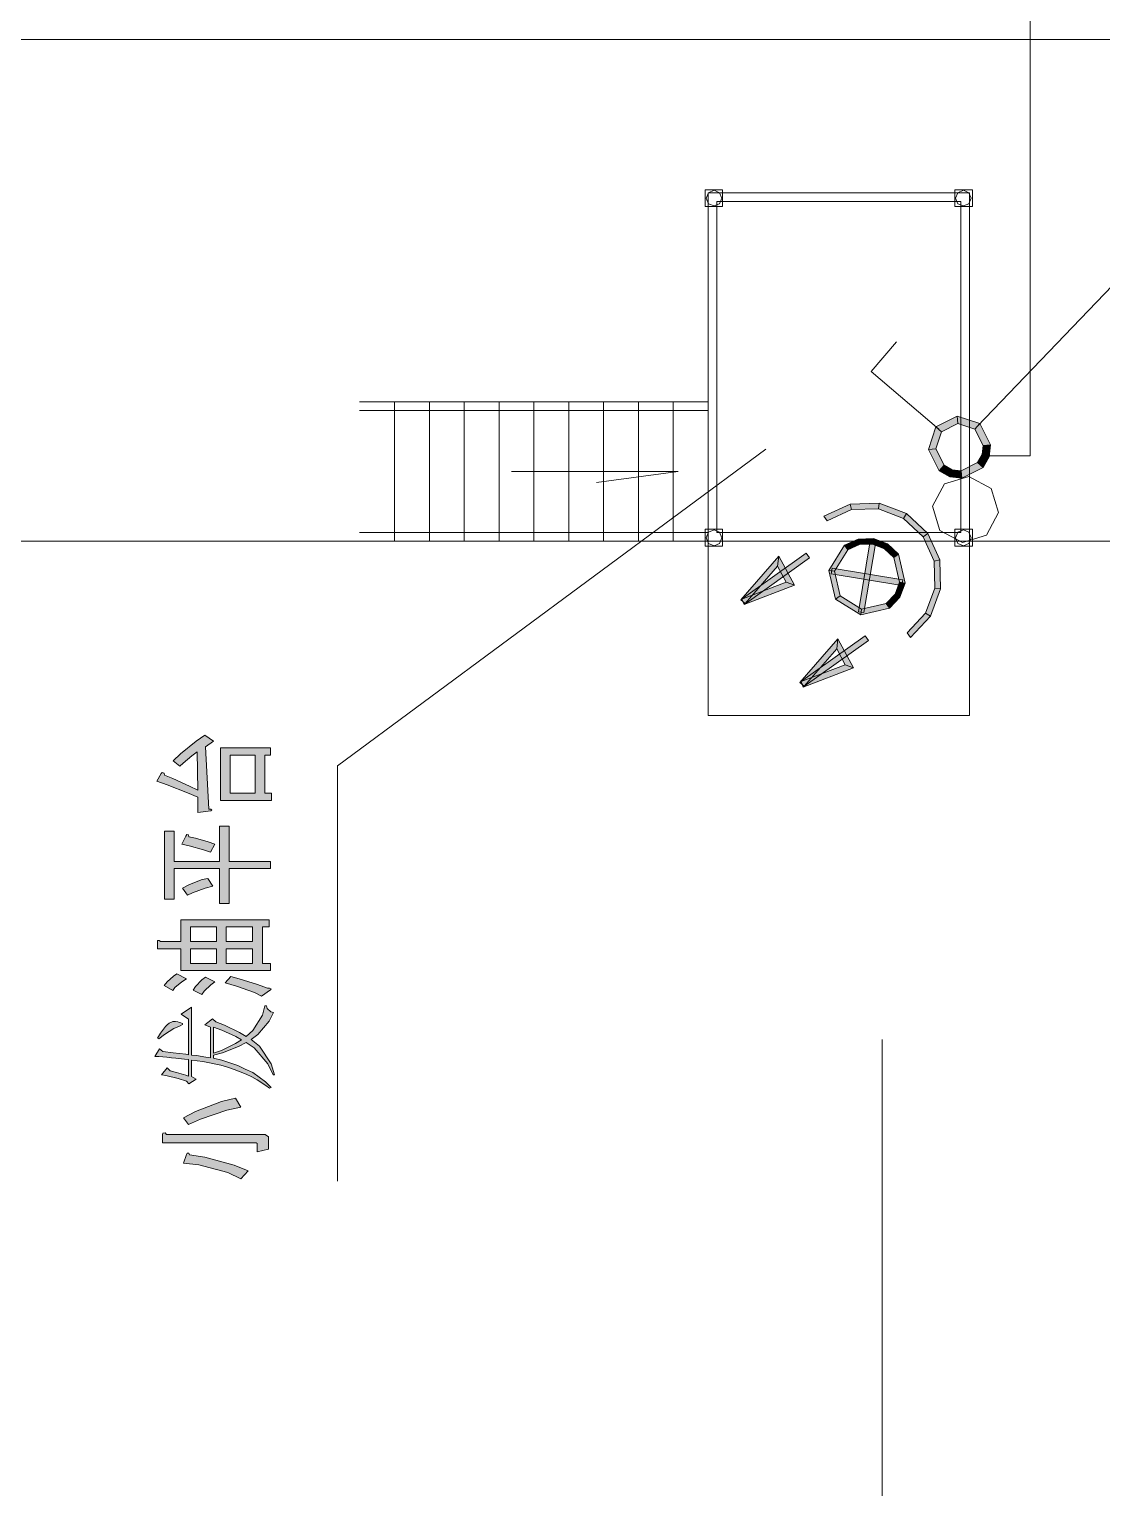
# Model space of a CAD drawing. Header units: millimetres. Extents: x 805 to 6044844, y 120 to 7887884.
# Drawn here: x 5979754 to 5985910, y 7819944 to 7828318 of the extents above; entities that cross this region are included whole.
import ezdxf

# ---------------------------------------------------------------- set-up
doc = ezdxf.new("R2010")
doc.units = ezdxf.units.MM

msp = doc.modelspace()

# ---------------------------------------------------------------- hatches: boundary and pattern name
h = msp.add_hatch(color=0)
h.dxf.hatch_style = 2
h.paths.add_polyline_path([(5984958, 7826034.2), (5985079.9, 7826095.9), (5985083.1, 7826054.1), (5984989.7, 7826006.8)])
h = msp.add_hatch(color=0)
h.dxf.hatch_style = 2
h.paths.add_polyline_path([(5985079.9, 7826095.9), (5985209.7, 7826053.5), (5985182.4, 7826021.9), (5985083.1, 7826054.1)])
h = msp.add_hatch(color=0)
h.dxf.hatch_style = 2
h.paths.add_polyline_path([(5984915.6, 7825904.3), (5984958, 7826034.2), (5984989.7, 7826006.8), (5984957.5, 7825907.6)])
h = msp.add_hatch(color=0)
h.dxf.hatch_style = 2
h.paths.add_polyline_path([(5985209.7, 7826053.5), (5985271.5, 7825931.7), (5985229.6, 7825928.5), (5985182.4, 7826021.9)])
h = msp.add_hatch(color=0)
h.dxf.hatch_style = 2
h.paths.add_polyline_path([(5985271.5, 7825931.7), (5985263.4, 7825862.5), (5985223.2, 7825875.9), (5985229.6, 7825928.5)])
h = msp.add_hatch(color=0)
h.dxf.hatch_style = 2
h.paths.add_polyline_path([(5984977.4, 7825782.5), (5984915.6, 7825904.3), (5984957.5, 7825907.6), (5985004.7, 7825814.2)])
h = msp.add_hatch(color=0)
h.dxf.hatch_style = 2
h.paths.add_polyline_path([(5985263.4, 7825862.5), (5985229.1, 7825801.8), (5985197.4, 7825829.2), (5985223.2, 7825875.9)])
h = msp.add_hatch(color=0)
h.dxf.hatch_style = 2
h.paths.add_polyline_path([(5985038, 7825748.2), (5984977.4, 7825782.5), (5985004.7, 7825814.2), (5985050.9, 7825788.4)])
h = msp.add_hatch(color=0)
h.dxf.hatch_style = 2
h.paths.add_polyline_path([(5985107.2, 7825740.1), (5985038, 7825748.2), (5985050.9, 7825788.4), (5985104, 7825782)])
h = msp.add_hatch(color=0)
h.dxf.hatch_style = 2
h.paths.add_polyline_path([(5985229.1, 7825801.8), (5985107.2, 7825740.1), (5985104, 7825782), (5985197.4, 7825829.2)])
h = msp.add_hatch(color=0)
h.dxf.hatch_style = 2
h.paths.add_polyline_path([(5984466.4, 7825590.9), (5984314, 7825522.2), (5984333.3, 7825495.4), (5984473.9, 7825559.3)])
h = msp.add_hatch(color=0)
h.dxf.hatch_style = 2
h.paths.add_polyline_path([(5984633.3, 7825596.3), (5984466.4, 7825590.9), (5984473.9, 7825559.3), (5984628, 7825564.1)])
h = msp.add_hatch(color=0)
h.dxf.hatch_style = 2
h.paths.add_polyline_path([(5984789.5, 7825537.3), (5984633.3, 7825596.3), (5984628, 7825564.1), (5984771.8, 7825509.3)])
h = msp.add_hatch(color=0)
h.dxf.hatch_style = 2
h.paths.add_polyline_path([(5984911.3, 7825422.9), (5984789.5, 7825537.3), (5984771.8, 7825509.3), (5984884.5, 7825404.2)])
h = msp.add_hatch(color=0)
h.dxf.hatch_style = 2
h.paths.add_polyline_path([(5984980, 7825271.1), (5984911.3, 7825422.9), (5984884.5, 7825404.2), (5984947.8, 7825263.5)])
h = msp.add_hatch(color=0)
h.dxf.hatch_style = 2
h.paths.add_polyline_path([(5984433.7, 7825354.8), (5984344.1, 7825210.9), (5984376.3, 7825205.6), (5984453, 7825328.5)])
h = msp.add_hatch(color=0)
h.dxf.hatch_style = 2
h.paths.add_polyline_path([(5984512.6, 7825390.7), (5984433.7, 7825354.8), (5984453, 7825328.5), (5984520.1, 7825358.5)])
h = msp.add_hatch(color=0)
h.dxf.hatch_style = 2
h.paths.add_polyline_path([(5984599.5, 7825393.4), (5984512.6, 7825390.7), (5984520.1, 7825358.5), (5984594.2, 7825361.2)])
h = msp.add_hatch(color=0)
h.dxf.hatch_style = 2
h.paths.add_polyline_path([(5984580.7, 7825380), (5984612.9, 7825374.6), (5984545.3, 7824968.4), (5984513.1, 7824973.7)])
h = msp.add_hatch(color=0)
h.dxf.hatch_style = 2
h.paths.add_polyline_path([(5984680.6, 7825362.8), (5984599.5, 7825393.4), (5984594.2, 7825361.2), (5984663.4, 7825334.9)])
h = msp.add_hatch(color=0)
h.dxf.hatch_style = 2
h.paths.add_polyline_path([(5984743.9, 7825303.3), (5984680.6, 7825362.8), (5984663.4, 7825334.9), (5984717.1, 7825284.5)])
h = msp.add_hatch(color=0)
h.dxf.hatch_style = 2
h.paths.add_polyline_path([(5984055.9, 7825291.5), (5984049.4, 7825234), (5983863.2, 7825019.9), (5983838.5, 7825041.4)])
h = msp.add_hatch(color=0)
h.dxf.hatch_style = 2
h.paths.add_polyline_path([(5984213.7, 7825309.2), (5984233, 7825282.3), (5983860.5, 7825017.2), (5983841.2, 7825044)])
h = msp.add_hatch(color=0)
h.dxf.hatch_style = 2
h.paths.add_polyline_path([(5984146, 7825125.1), (5984098.8, 7825142.8), (5984049.4, 7825234), (5984055.9, 7825291.5)])
h = msp.add_hatch(color=0)
h.dxf.hatch_style = 2
h.paths.add_polyline_path([(5984782, 7825138), (5984743.9, 7825303.3), (5984717.1, 7825284.5), (5984749.8, 7825143.3)])
h = msp.add_hatch(color=0)
h.dxf.hatch_style = 2
h.paths.add_polyline_path([(5984985.4, 7825104.1), (5984980, 7825271.1), (5984947.8, 7825263.5), (5984952.7, 7825109.5)])
h = msp.add_hatch(color=0)
h.dxf.hatch_style = 2
h.paths.add_polyline_path([(5984344.1, 7825210.9), (5984382.2, 7825045.1), (5984409, 7825064.4), (5984376.3, 7825205.6)])
h = msp.add_hatch(color=0)
h.dxf.hatch_style = 2
h.paths.add_polyline_path([(5984768.6, 7825156.7), (5984763.2, 7825124.5), (5984357.5, 7825191.6), (5984362.9, 7825224.4)])
h = msp.add_hatch(color=0)
h.dxf.hatch_style = 2
h.paths.add_polyline_path([(5983856.8, 7825015.6), (5983845, 7825046.2), (5984098.8, 7825142.8), (5984146, 7825125.1)])
h = msp.add_hatch(color=0)
h.dxf.hatch_style = 2
h.paths.add_polyline_path([(5984751.4, 7825056.9), (5984782, 7825138), (5984749.8, 7825143.3), (5984723.5, 7825074.1)])
h = msp.add_hatch(color=0)
h.dxf.hatch_style = 2
h.paths.add_polyline_path([(5984926.4, 7824948), (5984985.4, 7825104.1), (5984952.7, 7825109.5), (5984898.5, 7824965.1)])
h = msp.add_hatch(color=0)
h.dxf.hatch_style = 2
h.paths.add_polyline_path([(5984382.2, 7825045.1), (5984526.5, 7824955), (5984531.9, 7824987.7), (5984409, 7825064.4)])
h = msp.add_hatch(color=0)
h.dxf.hatch_style = 2
h.paths.add_polyline_path([(5984526.5, 7824955), (5984692.4, 7824993.6), (5984673.1, 7825020.4), (5984531.9, 7824987.7)])
h = msp.add_hatch(color=0)
h.dxf.hatch_style = 2
h.paths.add_polyline_path([(5984692.4, 7824993.6), (5984751.4, 7825056.9), (5984723.5, 7825074.1), (5984673.1, 7825020.4)])
h = msp.add_hatch(color=0)
h.dxf.hatch_style = 2
h.paths.add_polyline_path([(5984812.1, 7824826.1), (5984926.4, 7824948), (5984898.5, 7824965.1), (5984792.7, 7824853)])
h = msp.add_hatch(color=0)
h.dxf.hatch_style = 2
h.paths.add_polyline_path([(5984552.8, 7824834.7), (5984571.6, 7824807.9), (5984199.2, 7824543.3), (5984180.4, 7824570.2)])
h = msp.add_hatch(color=0)
h.dxf.hatch_style = 2
h.paths.add_polyline_path([(5984395.1, 7824817.6), (5984388.6, 7824760.1), (5984202.4, 7824546), (5984177.2, 7824567.5)])
h = msp.add_hatch(color=0)
h.dxf.hatch_style = 2
h.paths.add_polyline_path([(5984484.7, 7824651.2), (5984438, 7824668.4), (5984388.6, 7824760.1), (5984395.1, 7824817.6)])
h = msp.add_hatch(color=0)
h.dxf.hatch_style = 2
h.paths.add_polyline_path([(5984195.4, 7824541.2), (5984184.1, 7824572.3), (5984438, 7824668.4), (5984484.7, 7824651.2)])
h = msp.add_hatch(color=0)
h.dxf.hatch_style = 2
h.paths.add_polyline_path([(5980811.6, 7824229.9), (5980764.9, 7824197.2), (5980785.3, 7823840.8), (5980797.1, 7823839.7), (5980803.1, 7823834.9), (5980797.1, 7823830.6), (5980720.9, 7823820.4), (5980720.9, 7823908.4), (5980662.4, 7823933.1), (5980545.4, 7823979.3), (5980486.9, 7824000.7), (5980510.6, 7824043.7), (5980517.5, 7824049.6), (5980527.7, 7824045.8), (5980531, 7824035.6), (5980579.3, 7824015.2), (5980674.2, 7823972.3), (5980720.9, 7823949.8), (5980717.7, 7824168.7), (5980687.1, 7824146.2), (5980637.8, 7824104.9), (5980618.4, 7824086.6), (5980580.3, 7824117.2), (5980621.7, 7824157.4), (5980712.4, 7824231), (5980761.7, 7824264.8)])
h = msp.add_hatch(color=0)
h.paths.add_polyline_path([(5981139, 7824149.9), (5981106.8, 7824149.9), (5981106.8, 7823931), (5981144.9, 7823931), (5981144.9, 7823890.2), (5980852.4, 7823890.2), (5980852.4, 7824191.3), (5981139, 7824191.3)])
h.paths.add_polyline_path([(5981051.5, 7823931), (5981051.5, 7824149.9), (5980908.2, 7824149.9), (5980908.2, 7823931)])
h = msp.add_hatch(color=0)
h.dxf.hatch_style = 2
h.paths.add_polyline_path([(5980902.3, 7823498.9), (5980902.3, 7823298.2), (5980846.5, 7823298.2), (5980846.5, 7823498.9), (5980586.2, 7823498.9), (5980586.2, 7823322.9), (5980531, 7823322.9), (5980531, 7823714.1), (5980586.2, 7823714.1), (5980586.2, 7823540.3), (5980846.5, 7823540.3), (5980846.5, 7823742.6), (5980902.3, 7823742.6), (5980902.3, 7823540.3), (5981139, 7823540.3), (5981139, 7823498.9)])
h = msp.add_hatch(color=0)
h.dxf.hatch_style = 2
h.paths.add_polyline_path([(5980793.9, 7823593.4), (5980754.8, 7823606.8), (5980672.6, 7823629.4), (5980630.2, 7823638.5), (5980653.9, 7823685.2), (5980659.2, 7823693.8), (5980668.3, 7823691.6), (5980671, 7823681.4), (5980707.5, 7823673.4), (5980782.1, 7823651.9), (5980820.2, 7823638.5)])
h = msp.add_hatch(color=0)
h.dxf.hatch_style = 2
h.paths.add_polyline_path([(5980632.9, 7823386.2), (5980674.2, 7823408.2), (5980747.2, 7823435.6), (5980779.4, 7823441.5), (5980808.4, 7823397), (5980763.3, 7823385.7), (5980690.3, 7823359.9), (5980662.4, 7823345.4)])
h = msp.add_hatch(color=0)
h.paths.add_polyline_path([(5981130.4, 7823163.5), (5981092.3, 7823163.5), (5981092.3, 7822954.7), (5981139, 7822954.7), (5981139, 7822913.4), (5980624.3, 7822913.4), (5980624.3, 7823038.5), (5980489.6, 7823038.5), (5980489.6, 7823077.1), (5980491.2, 7823085.7), (5980499.8, 7823086.8), (5980507.3, 7823079.3), (5980624.3, 7823079.3), (5980624.3, 7823204.3), (5981130.4, 7823204.3)])
h.paths.add_polyline_path([(5980884.6, 7823163.5), (5980884.6, 7823079.3), (5981036.5, 7823079.3), (5981036.5, 7823163.5)])
h.paths.add_polyline_path([(5981036.5, 7823038.5), (5980884.6, 7823038.5), (5980884.6, 7822954.7), (5981036.5, 7822954.7)])
h.paths.add_polyline_path([(5980829.3, 7823038.5), (5980680.2, 7823038.5), (5980680.2, 7822954.7), (5980829.3, 7822954.7)])
h.paths.add_polyline_path([(5980829.3, 7823163.5), (5980680.2, 7823163.5), (5980680.2, 7823079.3), (5980829.3, 7823079.3)])
h = msp.add_hatch(color=0)
h.dxf.hatch_style = 2
h.paths.add_polyline_path([(5980656.5, 7822866.7), (5980630.2, 7822849), (5980590.5, 7822815.2), (5980577.6, 7822799.1), (5980527.7, 7822827.6), (5980545.4, 7822847.9), (5980581.9, 7822881.8), (5980600.7, 7822895.2)])
h = msp.add_hatch(color=0)
h.dxf.hatch_style = 2
h.paths.add_polyline_path([(5980820.2, 7822847.9), (5980797.1, 7822831.8), (5980759, 7822795.9), (5980744.6, 7822776.6), (5980694.6, 7822800.7), (5980709.1, 7822822.7), (5980744.6, 7822859.2), (5980764.9, 7822874.8)])
h = msp.add_hatch(color=0)
h.dxf.hatch_style = 2
h.paths.add_polyline_path([(5980910.9, 7822878.5), (5980959.2, 7822866.7), (5981064.4, 7822832.9), (5981121.8, 7822811.5), (5981133.1, 7822812), (5981142.2, 7822808.2), (5981139, 7822802.9), (5981086.4, 7822766.4), (5981047.2, 7822786.8), (5980943.1, 7822824.3), (5980878.7, 7822842)])
h = msp.add_hatch(color=0)
h.paths.add_polyline_path([(5980668.3, 7822402), (5980644.7, 7822404.6), (5980595.9, 7822410.6), (5980570.1, 7822413.2), (5980544.4, 7822415.4), (5980497.1, 7822419.1), (5980475.1, 7822420.2), (5980501.4, 7822463.1), (5980521.8, 7822448.7), (5980580.3, 7822441.7), (5980653.9, 7822432.6), (5980668.3, 7822430.4), (5980668.3, 7822634.9), (5980627, 7822663.9), (5980685.5, 7822702.5), (5980685.5, 7822428.3), (5980713.4, 7822425), (5980767.6, 7822417), (5980793.9, 7822412.2), (5980793.9, 7822588.2), (5980761.7, 7822602.1), (5980805.7, 7822637), (5980826.1, 7822618.8), (5980874.4, 7822600.5), (5980960.8, 7822558.1), (5980998.4, 7822535.1), (5981038.1, 7822568.3), (5981092.3, 7822656.9), (5981106.8, 7822711.1), (5981115.4, 7822711.1), (5981120.2, 7822695.5), (5981140.6, 7822676.2), (5981156.7, 7822671.9), (5981131.5, 7822623.6), (5981067.1, 7822546.9), (5981027.9, 7822518.4), (5981076.2, 7822478.7), (5981143.3, 7822377.3), (5981162.6, 7822315.6), (5981153.5, 7822313.9), (5981122.9, 7822377.3), (5981045.6, 7822470.1), (5980998.4, 7822500.2), (5980956, 7822477.6), (5980862.6, 7822441.7), (5980811.6, 7822428.3), (5980811.6, 7822410), (5980859.9, 7822398.7), (5980951.2, 7822367.6), (5980994.1, 7822347.2), (5981037.6, 7822327.4), (5981111.1, 7822274.8), (5981142.2, 7822242), (5981133.1, 7822237.7), (5981112.7, 7822254.4), (5981061.7, 7822286.6), (5981031.1, 7822302.7), (5981000, 7822318.2), (5980930.8, 7822346.1), (5980892.1, 7822358), (5980853, 7822369.8), (5980749.9, 7822390.7), (5980685.5, 7822399.8), (5980685.5, 7822305.4), (5980712.4, 7822289.3), (5980671, 7822262.4), (5980656.5, 7822279.1), (5980609.8, 7822293), (5980537.9, 7822310.7), (5980513.2, 7822313.9), (5980545.4, 7822354.7), (5980563.2, 7822338.1), (5980599.7, 7822327.9), (5980652.2, 7822312.9), (5980668.3, 7822307.5)])
h.paths.add_polyline_path([(5980811.6, 7822438.5), (5980858.3, 7822455.1), (5980938.8, 7822493.7), (5980972.6, 7822516.3), (5980940.4, 7822535.6), (5980859.9, 7822571.6), (5980811.6, 7822588.2)])
h = msp.add_hatch(color=0)
h.dxf.hatch_style = 2
h.paths.add_polyline_path([(5980489.6, 7822524.3), (5980507.3, 7822554.4), (5980535.8, 7822593), (5980546.5, 7822602.1), (5980557.8, 7822611.8), (5980578.7, 7822620.9), (5980589.5, 7822620.9), (5980593.7, 7822620.9), (5980606.6, 7822618.2), (5980615.8, 7822615.6), (5980624.3, 7822612.9), (5980632.9, 7822608.6), (5980632.9, 7822606.4), (5980632.9, 7822603.2), (5980620, 7822595.2), (5980606.6, 7822590.3), (5980584.6, 7822580.7), (5980530.4, 7822546.3), (5980498.2, 7822520.6)])
h = msp.add_hatch(color=0)
h.dxf.hatch_style = 2
h.paths.add_polyline_path([(5980638.8, 7822068.1), (5980709.1, 7822104.6), (5980858.3, 7822161), (5980937.2, 7822180.9), (5980969.4, 7822129.3), (5980887.8, 7822111.1), (5980737, 7822060.6), (5980668.3, 7822029)])
h = msp.add_hatch(color=0)
h.dxf.hatch_style = 2
h.paths.add_polyline_path([(5981063.3, 7821916.3), (5981063.3, 7821920.6), (5981057.4, 7821924.9), (5981051.5, 7821924.9), (5980519.1, 7821924.9), (5980519.1, 7821969.9), (5980521.8, 7821980.1), (5980533.6, 7821981.2), (5980542.2, 7821971.5), (5981089.6, 7821971.5), (5981108.4, 7821971.5), (5981127.2, 7821958.7), (5981127.2, 7821945.2), (5981127.2, 7821887.8), (5981063.3, 7821871.7)])
h = msp.add_hatch(color=0)
h.dxf.hatch_style = 2
h.paths.add_polyline_path([(5980969.4, 7821717.7), (5980893.2, 7821753.7), (5980728.5, 7821798.7), (5980638.8, 7821807.9), (5980656.5, 7821857.2), (5980660.8, 7821865.3), (5980670, 7821864.2), (5980674.2, 7821855.1), (5980761.7, 7821842.7), (5980930.2, 7821796.6), (5981010.2, 7821762.8)])

# ---------------------------------------------------------------- linework, layer by layer
at = {"color": 0, "lineweight": 0}
for points in [[(5985499.5, 7825868.9), (5985499.5, 7833178)], [(5985195.8, 7826037.4), (5988436.3, 7829416.4)], [(5992399.6, 7828257.7), (5937904.6, 7828257.7)], [(5983650.7, 7827378.1), (5985150.2, 7827378.1)], [(5983650.7, 7824378), (5983650.7, 7827378.1)], [(5985150.2, 7824378), (5985150.2, 7827378.1)], [(5983700.6, 7827328.2), (5985100.3, 7827328.2)], [(5983700.6, 7825428.3), (5983700.6, 7827328.2)], [(5985100.3, 7825428.3), (5985100.3, 7827328.2)], [(5984586.1, 7826353), (5984731, 7826522.1)], [(5984974.1, 7826020.8), (5984586.1, 7826353)], [(5983650.7, 7826178), (5981650.5, 7826178)], [(5981850.7, 7825377.9), (5981850.7, 7826178)], [(5982050.8, 7825377.9), (5982050.8, 7826178)], [(5982250.5, 7825377.9), (5982250.5, 7826178)], [(5982450.7, 7825377.9), (5982450.7, 7826178)], [(5982650.8, 7825377.9), (5982650.8, 7826178)], [(5982850.5, 7825377.9), (5982850.5, 7826178)], [(5983050.7, 7825377.9), (5983050.7, 7826178)], [(5983250.9, 7825377.9), (5983250.9, 7826178)], [(5983450.5, 7825377.9), (5983450.5, 7826178)], [(5983650.7, 7826128.1), (5981650.5, 7826128.1)], [(5981522.7, 7824088.8), (5983982.3, 7825905.9)], [(5985243, 7825868.9), (5985499.5, 7825868.9)], [(5982522, 7825778.8), (5983479.5, 7825778.8)], [(5983479.5, 7825778.8), (5983009.9, 7825716)], [(5983650.7, 7825428.3), (5981650.5, 7825428.3)], [(5983700.6, 7825428.3), (5985100.3, 7825428.3)], [(5992399.6, 7825377.9), (5937904.6, 7825377.9)], [(5983650.7, 7825377.9), (5981650.5, 7825377.9)], [(5983700.6, 7825377.9), (5985100.3, 7825377.9)], [(5983650.7, 7824378), (5985150.2, 7824378)], [(5981522.7, 7821703.7), (5981522.7, 7824088.8)], [(5984650.5, 7822517.4), (5984650.5, 7816758.8)], [(5984650.5, 7822517.4), (5984650.5, 7816758.8)]]:
    msp.add_lwpolyline(points, dxfattribs=at)
for points in [[(5983733.9, 7827300.2), (5983633.5, 7827300.2), (5983633.5, 7827396.3), (5983733.9, 7827396.3)], [(5983733.9, 7827300.2), (5983633.5, 7827300.2), (5983633.5, 7827396.3), (5983733.9, 7827396.3)], [(5983639.9, 7827347.5), (5983653.4, 7827379.1), (5983685, 7827392.6), (5983716.7, 7827379.1), (5983729.6, 7827347.5), (5983716.7, 7827315.8), (5983685, 7827302.9), (5983653.4, 7827315.8)], [(5983639.9, 7827347.5), (5983653.4, 7827379.1), (5983685, 7827392.6), (5983716.7, 7827379.1), (5983729.6, 7827347.5), (5983716.7, 7827315.8), (5983685, 7827302.9), (5983653.4, 7827315.8)], [(5985067.5, 7827300.2), (5985167.9, 7827300.2), (5985167.9, 7827396.3), (5985067.5, 7827396.3)], [(5985071.3, 7827347.5), (5985084.7, 7827379.1), (5985116.4, 7827392.6), (5985148, 7827379.1), (5985160.9, 7827347.5), (5985148, 7827315.8), (5985116.4, 7827302.9), (5985084.7, 7827315.8)], [(5984958, 7826034.2), (5985079.9, 7826095.9), (5985083.1, 7826054.1), (5984989.7, 7826006.8)], [(5985079.9, 7826095.9), (5985209.7, 7826053.5), (5985182.4, 7826021.9), (5985083.1, 7826054.1)], [(5984915.6, 7825904.3), (5984958, 7826034.2), (5984989.7, 7826006.8), (5984957.5, 7825907.6)], [(5985209.7, 7826053.5), (5985271.5, 7825931.7), (5985229.6, 7825928.5), (5985182.4, 7826021.9)], [(5985271.5, 7825931.7), (5985263.4, 7825862.5), (5985223.2, 7825875.9), (5985229.6, 7825928.5)], [(5984977.4, 7825782.5), (5984915.6, 7825904.3), (5984957.5, 7825907.6), (5985004.7, 7825814.2)], [(5985263.4, 7825862.5), (5985229.1, 7825801.8), (5985197.4, 7825829.2), (5985223.2, 7825875.9)], [(5985038, 7825748.2), (5984977.4, 7825782.5), (5985004.7, 7825814.2), (5985050.9, 7825788.4)], [(5985107.2, 7825740.1), (5985038, 7825748.2), (5985050.9, 7825788.4), (5985104, 7825782)], [(5985229.1, 7825801.8), (5985107.2, 7825740.1), (5985104, 7825782), (5985197.4, 7825829.2)], [(5985275.7, 7825681.6), (5985146.9, 7825750.3), (5985007.4, 7825707.9), (5984938.7, 7825579.1), (5984981.1, 7825439.6), (5985109.9, 7825370.9), (5985249.4, 7825413.3), (5985318.1, 7825542.1)], [(5984466.4, 7825590.9), (5984314, 7825522.2), (5984333.3, 7825495.4), (5984473.9, 7825559.3)], [(5984633.3, 7825596.3), (5984466.4, 7825590.9), (5984473.9, 7825559.3), (5984628, 7825564.1)], [(5984789.5, 7825537.3), (5984633.3, 7825596.3), (5984628, 7825564.1), (5984771.8, 7825509.3)], [(5984911.3, 7825422.9), (5984789.5, 7825537.3), (5984771.8, 7825509.3), (5984884.5, 7825404.2)], [(5983733.9, 7825349.9), (5983633.5, 7825349.9), (5983633.5, 7825446.6), (5983733.9, 7825446.6)], [(5983733.9, 7825349.9), (5983633.5, 7825349.9), (5983633.5, 7825446.6), (5983733.9, 7825446.6)], [(5983639.9, 7825397.7), (5983653.4, 7825429.4), (5983685, 7825442.8), (5983716.7, 7825429.4), (5983729.6, 7825397.7), (5983716.7, 7825366), (5983685, 7825352.6), (5983653.4, 7825366)], [(5983639.9, 7825397.7), (5983653.4, 7825429.4), (5983685, 7825442.8), (5983716.7, 7825429.4), (5983729.6, 7825397.7), (5983716.7, 7825366), (5983685, 7825352.6), (5983653.4, 7825366)], [(5984980, 7825271.1), (5984911.3, 7825422.9), (5984884.5, 7825404.2), (5984947.8, 7825263.5)], [(5985067.5, 7825349.9), (5985167.9, 7825349.9), (5985167.9, 7825446.6), (5985067.5, 7825446.6)], [(5985071.3, 7825397.7), (5985084.7, 7825429.4), (5985116.4, 7825442.8), (5985148, 7825429.4), (5985160.9, 7825397.7), (5985148, 7825366), (5985116.4, 7825352.6), (5985084.7, 7825366)], [(5984433.7, 7825354.8), (5984344.1, 7825210.9), (5984376.3, 7825205.6), (5984453, 7825328.5)], [(5984512.6, 7825390.7), (5984433.7, 7825354.8), (5984453, 7825328.5), (5984520.1, 7825358.5)], [(5984599.5, 7825393.4), (5984512.6, 7825390.7), (5984520.1, 7825358.5), (5984594.2, 7825361.2)], [(5984580.7, 7825380), (5984612.9, 7825374.6), (5984545.3, 7824968.4), (5984513.1, 7824973.7)], [(5984680.6, 7825362.8), (5984599.5, 7825393.4), (5984594.2, 7825361.2), (5984663.4, 7825334.9)], [(5984743.9, 7825303.3), (5984680.6, 7825362.8), (5984663.4, 7825334.9), (5984717.1, 7825284.5)], [(5984055.9, 7825291.5), (5984049.4, 7825234), (5983863.2, 7825019.9), (5983838.5, 7825041.4)], [(5984213.7, 7825309.2), (5984233, 7825282.3), (5983860.5, 7825017.2), (5983841.2, 7825044)], [(5984146, 7825125.1), (5984098.8, 7825142.8), (5984049.4, 7825234), (5984055.9, 7825291.5)], [(5984782, 7825138), (5984743.9, 7825303.3), (5984717.1, 7825284.5), (5984749.8, 7825143.3)], [(5984985.4, 7825104.1), (5984980, 7825271.1), (5984947.8, 7825263.5), (5984952.7, 7825109.5)], [(5984344.1, 7825210.9), (5984382.2, 7825045.1), (5984409, 7825064.4), (5984376.3, 7825205.6)], [(5984768.6, 7825156.7), (5984763.2, 7825124.5), (5984357.5, 7825191.6), (5984362.9, 7825224.4)], [(5983856.8, 7825015.6), (5983845, 7825046.2), (5984098.8, 7825142.8), (5984146, 7825125.1)], [(5984751.4, 7825056.9), (5984782, 7825138), (5984749.8, 7825143.3), (5984723.5, 7825074.1)], [(5984926.4, 7824948), (5984985.4, 7825104.1), (5984952.7, 7825109.5), (5984898.5, 7824965.1)], [(5984382.2, 7825045.1), (5984526.5, 7824955), (5984531.9, 7824987.7), (5984409, 7825064.4)], [(5984526.5, 7824955), (5984692.4, 7824993.6), (5984673.1, 7825020.4), (5984531.9, 7824987.7)], [(5984692.4, 7824993.6), (5984751.4, 7825056.9), (5984723.5, 7825074.1), (5984673.1, 7825020.4)], [(5984812.1, 7824826.1), (5984926.4, 7824948), (5984898.5, 7824965.1), (5984792.7, 7824853)], [(5984552.8, 7824834.7), (5984571.6, 7824807.9), (5984199.2, 7824543.3), (5984180.4, 7824570.2)], [(5984395.1, 7824817.6), (5984388.6, 7824760.1), (5984202.4, 7824546), (5984177.2, 7824567.5)], [(5984484.7, 7824651.2), (5984438, 7824668.4), (5984388.6, 7824760.1), (5984395.1, 7824817.6)], [(5984195.4, 7824541.2), (5984184.1, 7824572.3), (5984438, 7824668.4), (5984484.7, 7824651.2)], [(5980811.6, 7824229.9), (5980764.9, 7824197.2), (5980785.3, 7823840.8), (5980797.1, 7823839.7), (5980803.1, 7823834.9), (5980797.1, 7823830.6), (5980720.9, 7823820.4), (5980720.9, 7823908.4), (5980662.4, 7823933.1), (5980545.4, 7823979.3), (5980486.9, 7824000.7), (5980510.6, 7824043.7), (5980517.5, 7824049.6), (5980527.7, 7824045.8), (5980531, 7824035.6), (5980579.3, 7824015.2), (5980674.2, 7823972.3), (5980720.9, 7823949.8), (5980717.7, 7824168.7), (5980687.1, 7824146.2), (5980637.8, 7824104.9), (5980618.4, 7824086.6), (5980580.3, 7824117.2), (5980621.7, 7824157.4), (5980712.4, 7824231), (5980761.7, 7824264.8)], [(5981139, 7824149.9), (5981106.8, 7824149.9), (5981106.8, 7823931), (5981144.9, 7823931), (5981144.9, 7823890.2), (5980852.4, 7823890.2), (5980852.4, 7824191.3), (5981139, 7824191.3)], [(5981051.5, 7823931), (5981051.5, 7824149.9), (5980908.2, 7824149.9), (5980908.2, 7823931)], [(5980902.3, 7823498.9), (5980902.3, 7823298.2), (5980846.5, 7823298.2), (5980846.5, 7823498.9), (5980586.2, 7823498.9), (5980586.2, 7823322.9), (5980531, 7823322.9), (5980531, 7823714.1), (5980586.2, 7823714.1), (5980586.2, 7823540.3), (5980846.5, 7823540.3), (5980846.5, 7823742.6), (5980902.3, 7823742.6), (5980902.3, 7823540.3), (5981139, 7823540.3), (5981139, 7823498.9)], [(5980793.9, 7823593.4), (5980754.8, 7823606.8), (5980672.6, 7823629.4), (5980630.2, 7823638.5), (5980653.9, 7823685.2), (5980659.2, 7823693.8), (5980668.3, 7823691.6), (5980671, 7823681.4), (5980707.5, 7823673.4), (5980782.1, 7823651.9), (5980820.2, 7823638.5)], [(5980632.9, 7823386.2), (5980674.2, 7823408.2), (5980747.2, 7823435.6), (5980779.4, 7823441.5), (5980808.4, 7823397), (5980763.3, 7823385.7), (5980690.3, 7823359.9), (5980662.4, 7823345.4)], [(5981130.4, 7823163.5), (5981092.3, 7823163.5), (5981092.3, 7822954.7), (5981139, 7822954.7), (5981139, 7822913.4), (5980624.3, 7822913.4), (5980624.3, 7823038.5), (5980489.6, 7823038.5), (5980489.6, 7823077.1), (5980491.2, 7823085.7), (5980499.8, 7823086.8), (5980507.3, 7823079.3), (5980624.3, 7823079.3), (5980624.3, 7823204.3), (5981130.4, 7823204.3)], [(5980829.3, 7823163.5), (5980680.2, 7823163.5), (5980680.2, 7823079.3), (5980829.3, 7823079.3)], [(5980884.6, 7823163.5), (5980884.6, 7823079.3), (5981036.5, 7823079.3), (5981036.5, 7823163.5)], [(5980829.3, 7823038.5), (5980680.2, 7823038.5), (5980680.2, 7822954.7), (5980829.3, 7822954.7)], [(5981036.5, 7823038.5), (5980884.6, 7823038.5), (5980884.6, 7822954.7), (5981036.5, 7822954.7)], [(5980656.5, 7822866.7), (5980630.2, 7822849), (5980590.5, 7822815.2), (5980577.6, 7822799.1), (5980527.7, 7822827.6), (5980545.4, 7822847.9), (5980581.9, 7822881.8), (5980600.7, 7822895.2)], [(5980820.2, 7822847.9), (5980797.1, 7822831.8), (5980759, 7822795.9), (5980744.6, 7822776.6), (5980694.6, 7822800.7), (5980709.1, 7822822.7), (5980744.6, 7822859.2), (5980764.9, 7822874.8)], [(5980910.9, 7822878.5), (5980959.2, 7822866.7), (5981064.4, 7822832.9), (5981121.8, 7822811.5), (5981133.1, 7822812), (5981142.2, 7822808.2), (5981139, 7822802.9), (5981086.4, 7822766.4), (5981047.2, 7822786.8), (5980943.1, 7822824.3), (5980878.7, 7822842)], [(5980668.3, 7822402), (5980644.7, 7822404.6), (5980595.9, 7822410.6), (5980570.1, 7822413.2), (5980544.4, 7822415.4), (5980497.1, 7822419.1), (5980475.1, 7822420.2), (5980501.4, 7822463.1), (5980521.8, 7822448.7), (5980580.3, 7822441.7), (5980653.9, 7822432.6), (5980668.3, 7822430.4), (5980668.3, 7822634.9), (5980627, 7822663.9), (5980685.5, 7822702.5), (5980685.5, 7822428.3), (5980713.4, 7822425), (5980767.6, 7822417), (5980793.9, 7822412.2), (5980793.9, 7822588.2), (5980761.7, 7822602.1), (5980805.7, 7822637), (5980826.1, 7822618.8), (5980874.4, 7822600.5), (5980960.8, 7822558.1), (5980998.4, 7822535.1), (5981038.1, 7822568.3), (5981092.3, 7822656.9), (5981106.8, 7822711.1), (5981115.4, 7822711.1), (5981120.2, 7822695.5), (5981140.6, 7822676.2), (5981156.7, 7822671.9), (5981131.5, 7822623.6), (5981067.1, 7822546.9), (5981027.9, 7822518.4), (5981076.2, 7822478.7), (5981143.3, 7822377.3), (5981162.6, 7822315.6), (5981153.5, 7822313.9), (5981122.9, 7822377.3), (5981045.6, 7822470.1), (5980998.4, 7822500.2), (5980956, 7822477.6), (5980862.6, 7822441.7), (5980811.6, 7822428.3), (5980811.6, 7822410), (5980859.9, 7822398.7), (5980951.2, 7822367.6), (5980994.1, 7822347.2), (5981037.6, 7822327.4), (5981111.1, 7822274.8), (5981142.2, 7822242), (5981133.1, 7822237.7), (5981112.7, 7822254.4), (5981061.7, 7822286.6), (5981031.1, 7822302.7), (5981000, 7822318.2), (5980930.8, 7822346.1), (5980892.1, 7822358), (5980853, 7822369.8), (5980749.9, 7822390.7), (5980685.5, 7822399.8), (5980685.5, 7822305.4), (5980712.4, 7822289.3), (5980671, 7822262.4), (5980656.5, 7822279.1), (5980609.8, 7822293), (5980537.9, 7822310.7), (5980513.2, 7822313.9), (5980545.4, 7822354.7), (5980563.2, 7822338.1), (5980599.7, 7822327.9), (5980652.2, 7822312.9), (5980668.3, 7822307.5)], [(5980489.6, 7822524.3), (5980507.3, 7822554.4), (5980535.8, 7822593), (5980546.5, 7822602.1), (5980557.8, 7822611.8), (5980578.7, 7822620.9), (5980589.5, 7822620.9), (5980593.7, 7822620.9), (5980606.6, 7822618.2), (5980615.8, 7822615.6), (5980624.3, 7822612.9), (5980632.9, 7822608.6), (5980632.9, 7822606.4), (5980632.9, 7822603.2), (5980620, 7822595.2), (5980606.6, 7822590.3), (5980584.6, 7822580.7), (5980530.4, 7822546.3), (5980498.2, 7822520.6)], [(5980811.6, 7822438.5), (5980858.3, 7822455.1), (5980938.8, 7822493.7), (5980972.6, 7822516.3), (5980940.4, 7822535.6), (5980859.9, 7822571.6), (5980811.6, 7822588.2)], [(5980638.8, 7822068.1), (5980709.1, 7822104.6), (5980858.3, 7822161), (5980937.2, 7822180.9), (5980969.4, 7822129.3), (5980887.8, 7822111.1), (5980737, 7822060.6), (5980668.3, 7822029)], [(5981063.3, 7821916.3), (5981063.3, 7821920.6), (5981057.4, 7821924.9), (5981051.5, 7821924.9), (5980519.1, 7821924.9), (5980519.1, 7821969.9), (5980521.8, 7821980.1), (5980533.6, 7821981.2), (5980542.2, 7821971.5), (5981089.6, 7821971.5), (5981108.4, 7821971.5), (5981127.2, 7821958.7), (5981127.2, 7821945.2), (5981127.2, 7821887.8), (5981063.3, 7821871.7)], [(5980969.4, 7821717.7), (5980893.2, 7821753.7), (5980728.5, 7821798.7), (5980638.8, 7821807.9), (5980656.5, 7821857.2), (5980660.8, 7821865.3), (5980670, 7821864.2), (5980674.2, 7821855.1), (5980761.7, 7821842.7), (5980930.2, 7821796.6), (5981010.2, 7821762.8)]]:
    msp.add_lwpolyline(points, close=True, dxfattribs=at)

doc.saveas('drawing.dxf')
